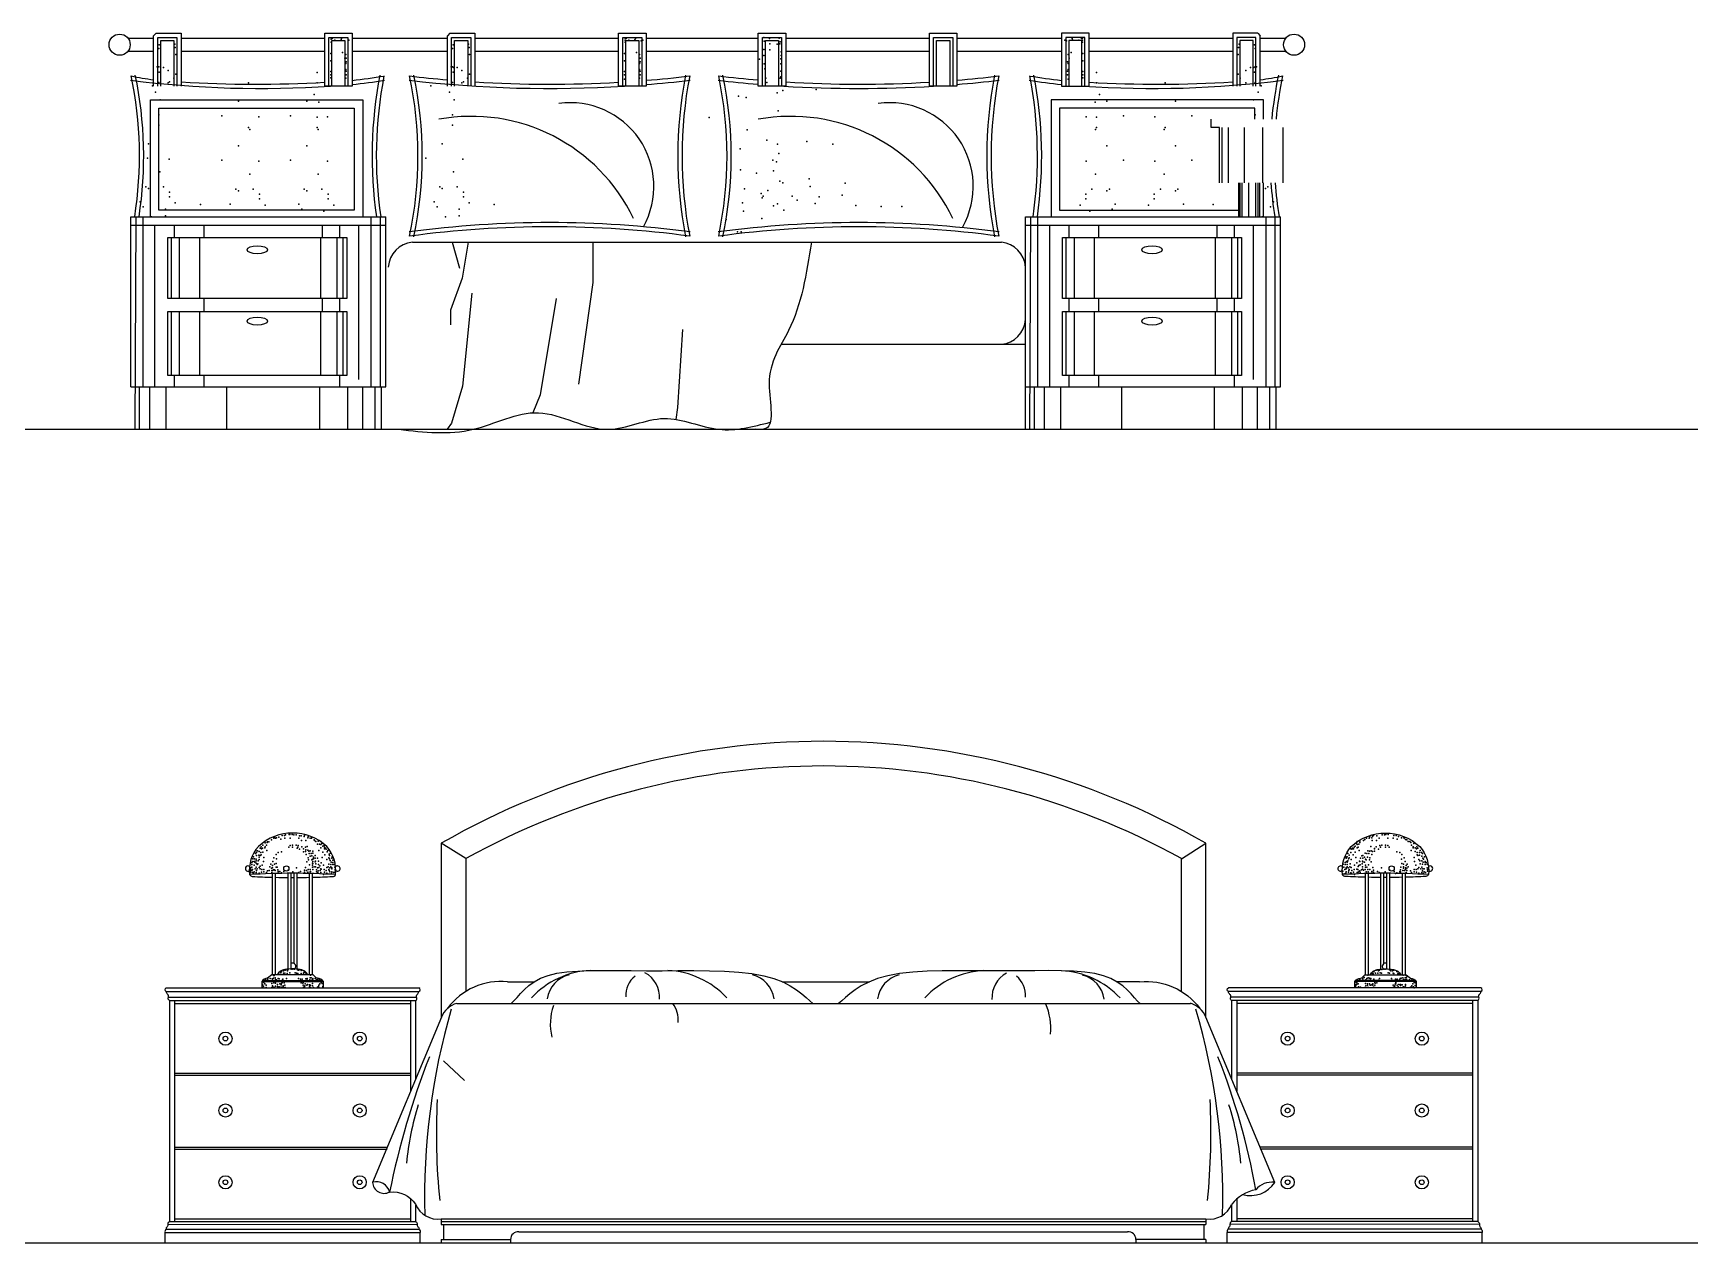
# Model space of a CAD drawing. Header units: inches. Extents: x 15.4 to 57.9, y 9.9 to 34.7.
# Drawn here: x 22.419 to 26.318, y 27.953 to 30.799 of the extents above; entities that cross this region are included whole.
import ezdxf

# ---------------------------------------------------------------- set-up
doc = ezdxf.new("R2010")
doc.units = ezdxf.units.IN
doc.header["$MEASUREMENT"] = 0
doc.layers.add('02', color=2, linetype='Continuous')
doc.layers.add('1', color=1, linetype='Continuous')

msp = doc.modelspace()

# ---------------------------------------------------------------- linework, layer by layer
at = {"layer": '02'}
for p, q in [((22.6421, 30.7871), (22.702, 30.7871)), ((22.708, 30.7992), (22.702, 30.7932)), ((22.7669, 30.7871), (23.1049, 30.7871)), ((23.1697, 30.7871), (23.3937, 30.7871)), ((23.3997, 30.7992), (23.3937, 30.7932)), ((23.4586, 30.7871), (23.7966, 30.7871)), ((23.8614, 30.7871), (24.1255, 30.7871)), ((24.1903, 30.7871), (24.5283, 30.7871)), ((24.5931, 30.7871), (24.8393, 30.7871)), ((24.9042, 30.7871), (25.2422, 30.7871)), ((25.301, 30.7992), (25.307, 30.7932)), ((25.307, 30.7871), (25.3669, 30.7871)), ((22.6421, 30.7571), (22.702, 30.7571)), ((22.7669, 30.7571), (23.1049, 30.7571)), ((23.1697, 30.7571), (23.3937, 30.7571)), ((23.4586, 30.7571), (23.7966, 30.7571)), ((23.8614, 30.7571), (24.1255, 30.7571)), ((24.1903, 30.7571), (24.5283, 30.7571)), ((24.5931, 30.7571), (24.8393, 30.7571)), ((24.9042, 30.7571), (25.2422, 30.7571)), ((25.307, 30.7571), (25.3669, 30.7571)), ((25.1914, 30.5771), (25.1914, 30.5971)), ((25.2114, 30.5771), (25.1914, 30.5771)), ((25.2114, 30.4471), (25.2114, 30.5771)), ((25.2174, 30.4471), (25.2174, 30.5771)), ((25.2321, 30.4471), (25.2321, 30.5771)), ((25.27, 30.4471), (25.27, 30.5771)), ((25.3131, 30.4471), (25.3131, 30.5771)), ((25.3606, 30.4471), (25.3606, 30.5771)), ((25.2555, 30.4471), (25.2555, 30.3671)), ((25.2587, 30.4471), (25.2587, 30.3671)), ((25.2639, 30.4471), (25.2639, 30.3671)), ((25.2795, 30.4471), (25.2795, 30.3671)), ((25.2956, 30.4471), (25.2956, 30.3671)), ((25.3017, 30.4471), (25.3017, 30.3671)), ((25.3055, 30.4471), (25.3055, 30.3671)), ((22.6486, 30.3671), (23.2486, 30.3671)), ((22.6486, 29.9671), (22.6486, 30.3671)), ((22.6486, 30.3471), (23.2486, 30.3471)), ((22.6591, 29.8671), (22.6609, 30.3671)), ((22.6778, 29.9671), (22.6778, 30.3671)), ((22.7055, 29.9671), (22.7055, 30.3471)), ((22.7517, 30.3181), (22.7517, 30.3471)), ((22.8209, 30.3181), (22.8209, 30.3471)), ((23.0999, 30.3181), (23.0999, 30.3471)), ((23.1409, 30.3181), (23.1409, 30.3471)), ((23.1852, 29.984), (23.1852, 30.3471)), ((23.2147, 29.9671), (23.2147, 30.3671)), ((23.2363, 29.9671), (23.2363, 30.3671)), ((23.2486, 29.9671), (23.2486, 30.3671)), ((24.7545, 30.3671), (25.3545, 30.3671)), ((24.7545, 29.8671), (24.7545, 30.3671)), ((24.7545, 30.3471), (25.3545, 30.3471)), ((24.765, 29.8671), (24.7668, 30.3671)), ((24.7838, 29.9671), (24.7838, 30.3671)), ((24.8114, 29.9671), (24.8114, 30.3471)), ((24.8576, 30.3181), (24.8576, 30.3471)), ((24.9268, 30.3181), (24.9268, 30.3471)), ((25.2059, 30.3181), (25.2059, 30.3471)), ((25.2468, 30.3181), (25.2468, 30.3471)), ((25.2911, 29.984), (25.2911, 30.3471)), ((25.3206, 29.9671), (25.3206, 30.3671)), ((25.3422, 29.9671), (25.3422, 30.3671)), ((25.3545, 29.9671), (25.3545, 30.3671)), ((22.7442, 30.1752), (22.7442, 30.3181)), ((22.7635, 30.1752), (22.7635, 30.3181)), ((22.811, 30.1752), (22.811, 30.3181)), ((23.0958, 30.1752), (23.0958, 30.3181)), ((23.1344, 30.1752), (23.1344, 30.3181)), ((23.1485, 30.1752), (23.1485, 30.3181)), ((23.3114, 30.3071), (24.6977, 30.3071)), ((24.8501, 30.1752), (24.8501, 30.3181)), ((24.8695, 30.1752), (24.8695, 30.3181)), ((24.9169, 30.1752), (24.9169, 30.3181)), ((25.2017, 30.1752), (25.2017, 30.3181)), ((25.2404, 30.1752), (25.2404, 30.3181)), ((25.2544, 30.1752), (25.2544, 30.3181)), ((23.451, 30.1878), (23.4293, 29.9689)), ((22.7442, 29.9934), (22.7442, 30.144)), ((22.7635, 29.9934), (22.7635, 30.144)), ((22.811, 29.9934), (22.811, 30.144)), ((22.8209, 30.144), (22.8209, 30.1752)), ((23.0958, 29.9934), (23.0958, 30.144)), ((23.0999, 30.144), (23.0999, 30.1752)), ((23.1344, 29.9934), (23.1344, 30.144)), ((23.1409, 30.144), (23.1409, 30.1752)), ((23.1485, 29.9934), (23.1485, 30.144)), ((23.6498, 30.1748), (23.6121, 29.9486)), ((24.8501, 29.9934), (24.8501, 30.144)), ((24.8576, 30.144), (24.8576, 30.1752)), ((24.8695, 29.9934), (24.8695, 30.144)), ((24.9169, 29.9934), (24.9169, 30.144)), ((24.9268, 30.144), (24.9268, 30.1752)), ((25.2017, 29.9934), (25.2017, 30.144)), ((25.2059, 30.144), (25.2059, 30.1752)), ((25.2404, 29.9934), (25.2404, 30.144)), ((25.2468, 30.144), (25.2468, 30.1752)), ((25.2544, 29.9934), (25.2544, 30.144)), ((23.9472, 30.1023), (23.9356, 29.9181)), ((24.1793, 30.0671), (24.7545, 30.0671)), ((22.7517, 29.9671), (22.7517, 29.9934)), ((22.8209, 29.9671), (22.8209, 29.9934)), ((23.0999, 29.9932), (23.0999, 29.9934)), ((23.1409, 29.9671), (23.1409, 29.9934)), ((24.8576, 29.9671), (24.8576, 29.9934)), ((24.9268, 29.9671), (24.9268, 29.9934)), ((25.2468, 29.9671), (25.2468, 29.9934)), ((22.6486, 29.9671), (23.2486, 29.9671)), ((22.6694, 29.8671), (22.6694, 29.9671)), ((22.6935, 29.8671), (22.6935, 29.9671)), ((22.7321, 29.8671), (22.7321, 29.9671)), ((22.875, 29.8671), (22.875, 29.9671)), ((23.0934, 29.8671), (23.0934, 29.9671)), ((23.1593, 29.8671), (23.1593, 29.9671)), ((23.1946, 29.8671), (23.1946, 29.9671)), ((23.2235, 29.8671), (23.2235, 29.9671)), ((23.2383, 29.8671), (23.2383, 29.9671)), ((23.4293, 29.9689), (23.4032, 29.8819)), ((23.6121, 29.9486), (23.5948, 29.906)), ((24.7545, 29.9671), (25.3545, 29.9671)), ((24.7754, 29.8671), (24.7754, 29.9671)), ((24.7995, 29.8671), (24.7995, 29.9671)), ((24.838, 29.8671), (24.838, 29.9671)), ((24.9809, 29.8671), (24.9809, 29.9671)), ((25.1993, 29.8671), (25.1993, 29.9671)), ((25.2652, 29.8671), (25.2652, 29.9671)), ((25.3005, 29.8671), (25.3005, 29.9671)), ((25.3294, 29.8671), (25.3294, 29.9671)), ((25.3442, 29.8671), (25.3442, 29.9671)), ((23.9356, 29.9181), (23.9311, 29.8905)), ((23.4032, 29.8819), (23.393, 29.8671)), ((23.4373, 28.8571), (23.3793, 28.893)), ((25.1213, 28.8569), (25.1793, 28.893)), ((22.9822, 28.5837), (22.9822, 28.8219)), ((22.9894, 28.5837), (22.9894, 28.8221)), ((23.0191, 28.5964), (23.0191, 28.8226)), ((23.0263, 28.5973), (23.0263, 28.8226)), ((23.0333, 28.6103), (23.0333, 28.8226)), ((23.0405, 28.5973), (23.0405, 28.8226)), ((23.0693, 28.5837), (23.0693, 28.8221)), ((23.0765, 28.5837), (23.0765, 28.8219)), ((25.5546, 28.5837), (25.5546, 28.8219)), ((25.5618, 28.5837), (25.5618, 28.8221)), ((25.5906, 28.5973), (25.5906, 28.8226)), ((25.5978, 28.6103), (25.5978, 28.8226)), ((25.6048, 28.5973), (25.6048, 28.8226)), ((25.612, 28.5964), (25.612, 28.8226)), ((25.6417, 28.5837), (25.6417, 28.8221)), ((25.6489, 28.5837), (25.6489, 28.8219)), ((22.7322, 28.553), (23.3265, 28.553)), ((22.9569, 28.5676), (23.1018, 28.5676)), ((22.9587, 28.5701), (23.0999, 28.5701)), ((23.5355, 28.5674), (23.5985, 28.5674)), ((24.1817, 28.5674), (24.3871, 28.5674)), ((25.0232, 28.5674), (24.9689, 28.5674)), ((25.8265, 28.553), (25.2322, 28.553)), ((25.6742, 28.5676), (25.5293, 28.5676)), ((25.6724, 28.5701), (25.5312, 28.5701)), ((22.7322, 28.544), (23.3265, 28.544)), ((22.7374, 28.531), (23.3213, 28.531)), ((22.7397, 28.523), (22.7397, 28.003)), ((22.7397, 28.523), (23.319, 28.523)), ((22.7517, 28.523), (22.7517, 28.003)), ((22.7517, 28.5165), (23.307, 28.5165)), ((23.307, 28.523), (23.307, 28.31)), ((23.319, 28.523), (23.319, 28.3388)), ((23.4158, 28.5165), (25.1429, 28.5165)), ((25.8265, 28.544), (25.2322, 28.544)), ((25.8213, 28.531), (25.2374, 28.531)), ((25.2397, 28.523), (25.2397, 28.3388)), ((25.819, 28.523), (25.2397, 28.523)), ((25.2517, 28.523), (25.2517, 28.31)), ((25.807, 28.5165), (25.2517, 28.5165)), ((25.807, 28.523), (25.807, 28.003)), ((25.819, 28.523), (25.819, 28.003)), ((22.7517, 28.3525), (23.307, 28.3525)), ((23.4344, 28.3348), (23.3843, 28.381)), ((25.807, 28.3525), (25.2517, 28.3525)), ((22.7517, 28.3475), (23.307, 28.3475)), ((25.807, 28.3475), (25.2517, 28.3475)), ((22.7517, 28.1785), (23.2522, 28.1785)), ((22.7517, 28.1735), (23.2522, 28.1735)), ((25.807, 28.1785), (25.3065, 28.1785)), ((25.807, 28.1735), (25.3065, 28.1735)), ((23.307, 28.0574), (23.307, 28.003)), ((23.319, 28.0435), (23.319, 28.003)), ((25.2397, 28.0435), (25.2397, 28.003)), ((25.2517, 28.0574), (25.2517, 28.003)), ((22.7397, 28.003), (23.319, 28.003)), ((22.7517, 28.0095), (23.307, 28.0095)), ((23.3793, 28.0095), (25.1793, 28.0095)), ((23.3793, 28.0095), (23.3793, 27.9964)), ((23.3793, 28.0035), (25.1793, 28.0035)), ((25.1793, 28.0095), (25.1793, 27.9964)), ((25.819, 28.003), (25.2397, 28.003)), ((25.807, 28.0095), (25.2517, 28.0095)), ((22.7293, 27.9775), (23.3293, 27.9775)), ((22.7293, 27.953), (22.7293, 27.9775)), ((22.7318, 27.9848), (23.3269, 27.9848)), ((22.7357, 27.9966), (23.3229, 27.9964)), ((23.3293, 27.953), (23.3293, 27.9775)), ((23.3793, 27.9964), (25.1793, 27.9964)), ((23.3793, 27.961), (23.5424, 27.961)), ((23.3793, 27.961), (23.3793, 27.953)), ((23.3846, 27.9964), (23.3846, 27.961)), ((23.5424, 27.961), (23.5424, 27.953)), ((23.5621, 27.9792), (24.9946, 27.9792)), ((25.1793, 27.961), (25.0142, 27.961)), ((25.0142, 27.961), (25.0142, 27.953)), ((25.1741, 27.9964), (25.1741, 27.961)), ((25.1793, 27.961), (25.1793, 27.953)), ((25.8293, 27.9775), (25.2293, 27.9775)), ((25.2293, 27.953), (25.2293, 27.9775)), ((25.8269, 27.9848), (25.2318, 27.9848)), ((25.8229, 27.9966), (25.2358, 27.9964)), ((25.8293, 27.953), (25.8293, 27.9775)), ((22.7293, 27.953), (25.8293, 27.953))]:
    msp.add_line(p, q, dxfattribs=at)
for points in [[(22.702, 30.6746), (22.702, 30.7932)], [(22.708, 30.7992), (22.7669, 30.7992), (22.7669, 30.6746)], [(22.712, 30.6746), (22.712, 30.7892), (22.7569, 30.7892), (22.7569, 30.6746)], [(22.719, 30.6746), (22.719, 30.7822), (22.7499, 30.7822), (22.7499, 30.6746)], [(23.1149, 30.6746), (23.1149, 30.7892), (23.1597, 30.7892), (23.1597, 30.6746)], [(23.1219, 30.6746), (23.1219, 30.7822), (23.1527, 30.7822), (23.1527, 30.6746)], [(23.3937, 30.6746), (23.3937, 30.7932)], [(23.3997, 30.7992), (23.4586, 30.7992), (23.4586, 30.6746)], [(23.4037, 30.6746), (23.4037, 30.7892), (23.4486, 30.7892), (23.4486, 30.6746)], [(23.4107, 30.6746), (23.4107, 30.7822), (23.4416, 30.7822), (23.4416, 30.6746)], [(23.8066, 30.6746), (23.8066, 30.7892), (23.8514, 30.7892), (23.8514, 30.6746)], [(23.8136, 30.6746), (23.8136, 30.7822), (23.8444, 30.7822), (23.8444, 30.6746)], [(24.1355, 30.6746), (24.1355, 30.7892), (24.1803, 30.7892), (24.1803, 30.6746)], [(24.1425, 30.6746), (24.1425, 30.7822), (24.1733, 30.7822), (24.1733, 30.6746)], [(24.5383, 30.6746), (24.5383, 30.7892), (24.5831, 30.7892), (24.5831, 30.6746)], [(24.5453, 30.6746), (24.5453, 30.7822), (24.5761, 30.7822), (24.5761, 30.6746)], [(24.8942, 30.6746), (24.8942, 30.7892), (24.8493, 30.7892), (24.8493, 30.6746)], [(24.8872, 30.6746), (24.8872, 30.7822), (24.8563, 30.7822), (24.8563, 30.6746)], [(25.301, 30.7992), (25.2422, 30.7992), (25.2422, 30.6746)], [(25.297, 30.6746), (25.297, 30.7892), (25.2522, 30.7892), (25.2522, 30.6746)], [(25.29, 30.6746), (25.29, 30.7822), (25.2592, 30.7822), (25.2592, 30.6746)], [(25.307, 30.6746), (25.307, 30.7932)], [(22.6946, 30.3671), (22.6946, 30.6427), (23.1944, 30.6427), (23.1944, 30.3671)], [(25.3144, 30.5971), (25.3144, 30.6427), (24.8146, 30.6427), (24.8146, 30.3671)], [(25.2944, 30.5971), (25.2944, 30.6227), (24.8346, 30.6227), (24.8346, 30.3826), (25.2555, 30.3826)], [(25.3144, 30.3671), (25.3144, 30.4471)], [(23.4424, 30.3071), (23.4287, 30.2226), (23.4014, 30.1475), (23.4014, 30.1133)], [(23.4048, 30.3071), (23.4219, 30.2465)], [(23.7362, 30.3071), (23.7362, 30.2123), (23.702, 29.9734)], [(23.5437, 28.5165), (23.5505, 28.5227), (23.5577, 28.5304), (23.5657, 28.5393), (23.5749, 28.5487), (23.5857, 28.5582), (23.5983, 28.5672), (23.6133, 28.5754), (23.631, 28.5822), (23.6516, 28.5872), (23.675, 28.5905), (23.701, 28.5926), (23.7294, 28.5937), (23.76, 28.594), (23.7924, 28.5938), (23.8266, 28.5935), (23.8622, 28.5932), (23.899, 28.5933), (23.9364, 28.5936), (23.9738, 28.5936), (24.0106, 28.5933), (24.046, 28.5921), (24.0796, 28.59), (24.1106, 28.5866), (24.1384, 28.5816), (24.1625, 28.5749), (24.1832, 28.5668), (24.2008, 28.5578), (24.2156, 28.5484), (24.228, 28.5391), (24.2383, 28.5304), (24.2469, 28.5227), (24.2542, 28.5165)], [(25.0251, 28.5157), (25.0183, 28.5219), (25.0111, 28.5297), (25.0031, 28.5385), (24.9939, 28.548), (24.9832, 28.5575), (24.9705, 28.5665), (24.9555, 28.5747), (24.9379, 28.5815), (24.9173, 28.5865), (24.8938, 28.5899), (24.8678, 28.592), (24.8394, 28.5931), (24.8089, 28.5934), (24.7764, 28.5933), (24.7423, 28.593), (24.7066, 28.5928), (24.6698, 28.593), (24.6324, 28.5932), (24.595, 28.5933), (24.5583, 28.593), (24.5228, 28.5919), (24.4893, 28.5898), (24.4583, 28.5864), (24.4305, 28.5815), (24.4063, 28.5748), (24.3856, 28.5667), (24.368, 28.5577), (24.3532, 28.5484), (24.3408, 28.5391), (24.3305, 28.5303), (24.3219, 28.5226), (24.3146, 28.5164)]]:
    msp.add_lwpolyline(points, dxfattribs=at)
for points in [[(23.1049, 30.7992), (23.1697, 30.7992), (23.1697, 30.6746), (23.1049, 30.6746)], [(23.7966, 30.7992), (23.8614, 30.7992), (23.8614, 30.6746), (23.7966, 30.6746)], [(24.1255, 30.7992), (24.1903, 30.7992), (24.1903, 30.6746), (24.1255, 30.6746)], [(24.5283, 30.7992), (24.5931, 30.7992), (24.5931, 30.6746), (24.5283, 30.6746)], [(24.9042, 30.7992), (24.8393, 30.7992), (24.8393, 30.6746), (24.9042, 30.6746)], [(22.7146, 30.6227), (23.1744, 30.6227), (23.1744, 30.3826), (22.7146, 30.3826)], [(22.7357, 30.3181), (23.157, 30.3181), (23.157, 30.1752), (22.7357, 30.1752)], [(24.8416, 30.3181), (25.2629, 30.3181), (25.2629, 30.1752), (24.8416, 30.1752)], [(22.7357, 30.144), (23.157, 30.144), (23.157, 29.9934), (22.7357, 29.9934)], [(24.8416, 30.144), (25.2629, 30.144), (25.2629, 29.9934), (24.8416, 29.9934)]]:
    msp.add_lwpolyline(points, close=True, dxfattribs=at)
for points in [[(25.1793, 28.4836), (25.1793, 28.893, 0.266667), (23.3793, 28.893), (23.3793, 28.4836)], [(25.1213, 28.5446), (25.1213, 28.8571, 0.25876), (23.4373, 28.8571), (23.4373, 28.5446)], [(23.1306, 28.8194, 0.211623), (23.1099, 28.8855, 0.394402), (22.9488, 28.8855, 0.211623), (22.9281, 28.8194)], [(25.5005, 28.8194, -0.211623), (25.5212, 28.8855, -0.394402), (25.6823, 28.8855, -0.211623), (25.703, 28.8194)], [(22.9281, 28.8194, 0.261126), (22.9345, 28.815, 0.006576), (22.9822, 28.8132, 0.006576)], [(23.0765, 28.8132, 0.006413), (23.123, 28.815, 0.32566), (23.1306, 28.8194)], [(25.5546, 28.8132, -0.006413), (25.5081, 28.815, -0.32566), (25.5005, 28.8194)], [(25.703, 28.8194, -0.261126), (25.6966, 28.815, -0.006576), (25.6489, 28.8132, -0.006576)], [(22.9894, 28.813, 0.004096), (23.0191, 28.8126, 0.004096)], [(23.0263, 28.8126, 0.000961), (23.0333, 28.8126, 0.000961)], [(23.0405, 28.8126, 0.003969), (23.0693, 28.813, 0.003969)], [(25.5906, 28.8126, -0.003969), (25.5618, 28.813, -0.003969)], [(25.6048, 28.8126, -0.000961), (25.5978, 28.8126, -0.000961)], [(25.6417, 28.813, -0.004096), (25.612, 28.8126, -0.004096)], [(23.1018, 28.553), (23.1018, 28.5676, 0.257824), (23.0882, 28.5755, -0.183308), (23.0779, 28.5837), (22.9808, 28.5837), (22.9705, 28.5755, 0.257824), (22.9569, 28.5676), (22.9569, 28.553)], [(23.0655, 28.5837, 0.279541), (23.0473, 28.5958, 0.105641), (23.0114, 28.5958, 0.279541), (22.9932, 28.5837)], [(25.5293, 28.553), (25.5293, 28.5676, -0.257824), (25.5429, 28.5755, 0.183308), (25.5532, 28.5837), (25.6503, 28.5837), (25.6606, 28.5755, -0.257824), (25.6742, 28.5676), (25.6742, 28.553)], [(25.5656, 28.5837, -0.279541), (25.5838, 28.5958, -0.105641), (25.6198, 28.5958, -0.279541), (25.6379, 28.5837)], [(22.7397, 28.523, -0.432361), (22.7374, 28.531, 0.263016), (22.7358, 28.5377, -0.201838), (22.7322, 28.544, -0.639001), (22.7322, 28.553)], [(23.319, 28.523, 0.432361), (23.3213, 28.531, -0.263016), (23.3229, 28.5377, 0.201838), (23.3265, 28.544, 0.639001), (23.3265, 28.553)], [(23.5355, 28.5674, 0.265136), (23.3941, 28.5046)], [(25.0232, 28.5674, -0.265136), (25.1646, 28.5046)], [(25.2397, 28.523, -0.432361), (25.2374, 28.531, 0.263016), (25.2358, 28.5377, -0.201838), (25.2322, 28.544, -0.639001), (25.2322, 28.553)], [(25.819, 28.523, 0.432361), (25.8213, 28.531, -0.263016), (25.8229, 28.5377, 0.201838), (25.8265, 28.544, 0.639001), (25.8265, 28.553)], [(23.3795, 28.484), (23.2175, 28.0953, 0.54572), (23.2577, 28.0725, -0.285725), (23.3189, 28.0437, 0.345398), (23.3793, 28.0095)], [(25.2657, 28.0665, 0.321924), (25.3412, 28.0952, 0.001085), (25.3412, 28.0953), (25.1793, 28.4836)], [(25.2965, 28.0777, 0.188969), (25.2398, 28.0437)], [(25.1793, 28.0095, 0.345398), (25.2398, 28.0437, -0.096011)], [(22.7397, 28.003, 0.341849), (22.7357, 27.9966, -0.238802), (22.7345, 27.991, 0.305477), (22.7318, 27.9848, 0.343447), (22.7293, 27.9775)], [(23.319, 28.003, -0.341849), (23.3229, 27.9966, 0.238802), (23.3242, 27.991, -0.305477), (23.3269, 27.9848, -0.343447), (23.3293, 27.9775)], [(25.2397, 28.003, 0.341849), (25.2357, 27.9966, -0.238802), (25.2345, 27.991, 0.305477), (25.2318, 27.9848, 0.343447), (25.2293, 27.9775)], [(25.819, 28.003, -0.341849), (25.8229, 27.9966, 0.238802), (25.8242, 27.991, -0.305477), (25.8269, 27.9848, -0.343447), (25.8293, 27.9775)]]:
    msp.add_lwpolyline(points, format="xyb", dxfattribs=at)
for centre, radius in [((22.6223, 30.7721), 0.0248), ((25.3867, 30.7721), 0.0248), ((23.0148, 28.8338), 0.00614), ((25.6163, 28.8338), 0.00614), ((22.8714, 28.4335), 0.0155), ((22.8714, 28.4335), 0.00548), ((23.1873, 28.4335), 0.0155), ((23.1873, 28.4335), 0.00548), ((25.3714, 28.4335), 0.0155), ((25.3714, 28.4335), 0.00548), ((25.6873, 28.4335), 0.0155), ((25.6873, 28.4335), 0.00548), ((22.8714, 28.2645), 0.0155), ((23.1873, 28.2645), 0.0155), ((25.3714, 28.2645), 0.0155), ((25.6873, 28.2645), 0.0155), ((22.8714, 28.2645), 0.00548), ((23.1873, 28.2645), 0.00548), ((25.3714, 28.2645), 0.00548), ((25.6873, 28.2645), 0.00548), ((22.8714, 28.0955), 0.0155), ((22.8714, 28.0955), 0.00548), ((23.1873, 28.0955), 0.0155), ((23.1873, 28.0955), 0.00548), ((25.3714, 28.0955), 0.0155), ((25.3714, 28.0955), 0.00548), ((25.6873, 28.0955), 0.0155), ((25.6873, 28.0955), 0.00548)]:
    msp.add_circle(centre, radius, dxfattribs=at)
for centre, radius, start, end in [((21.7522, 30.5101), 0.9168, 351.0282, 11.8594), ((22.8461, 31.6844), 1.0053, 258.7187, 261.7608), ((21.7522, 30.5101), 0.9268, 351.1258, 11.8594), ((23.0036, 32.185), 1.506, 276.3335, 279.2035), ((24.2208, 30.5101), 1.0043, 169.0773, 188.1841), ((24.2208, 30.5101), 0.9943, 169.0773, 188.267), ((22.4077, 30.5101), 0.9168, 348.1406, 11.8594), ((23.6345, 33.4943), 2.8152, 263.277, 265.0949), ((22.4077, 30.5101), 0.9268, 348.1406, 11.8594), ((23.6345, 33.4943), 2.8152, 274.624, 276.723), ((24.9403, 30.5101), 1.0043, 169.0773, 190.9227), ((24.9403, 30.5101), 0.9943, 169.0773, 190.9227), ((23.1351, 30.5101), 0.9168, 348.1406, 11.8594), ((24.3619, 33.4943), 2.8152, 263.277, 265.1828), ((23.1351, 30.5101), 0.9268, 348.1406, 11.8594), ((24.3619, 33.4943), 2.8152, 274.7119, 276.723), ((25.6678, 30.5101), 1.0043, 169.0773, 190.9227), ((25.6678, 30.5101), 0.9943, 169.0773, 190.9227), ((23.7883, 30.5101), 0.9943, 351.733, 10.9227), ((25.0055, 32.185), 1.506, 260.7965, 263.6665), ((23.7883, 30.5101), 1.0043, 351.8159, 10.9227), ((25.1629, 31.6844), 1.0053, 278.2392, 281.2813), ((26.2568, 30.5101), 0.9268, 168.1406, 174.6118), ((26.2568, 30.5101), 0.9168, 168.1406, 174.5529), ((22.9553, 33.1055), 2.4364, 262.7597, 273.8439), ((22.9428, 33.4943), 2.8152, 266.4177, 273.3016), ((23.0029, 32.1929), 1.5238, 276.2849, 279.1655), ((23.6345, 33.4943), 2.8252, 263.277, 273.5696), ((23.6345, 33.4943), 2.8152, 266.4177, 273.3016), ((23.6345, 33.4943), 2.8252, 274.6076, 276.723), ((24.3619, 33.4943), 2.8252, 263.277, 265.1999), ((24.3619, 33.4943), 2.8252, 266.4304, 273.5696), ((24.3619, 33.4943), 2.8152, 266.5055, 273.3894), ((24.3619, 33.4943), 2.8252, 274.6952, 276.723), ((25.0062, 32.1929), 1.5238, 260.8345, 263.7151), ((25.0537, 33.1055), 2.4364, 266.1561, 277.2403), ((25.0663, 33.4943), 2.8152, 266.6984, 273.5823), ((23.6833, 30.439), 0.1964, 331.0094, 97.9591), ((24.4351, 30.439), 0.1964, 331.0094, 97.9591), ((23.4503, 30.1804), 0.4231, 25.5559, 100.4236), ((24.2021, 30.1804), 0.4231, 25.5559, 100.4236), ((26.2568, 30.5101), 0.9268, 183.896, 188.8742), ((26.2568, 30.5101), 0.9168, 183.9386, 188.9718), ((23.6345, 27.8497), 2.5038, 82.4058, 97.5942), ((23.6345, 27.8497), 2.4938, 82.4058, 97.5942), ((24.3619, 27.8497), 2.5038, 82.4058, 97.5942), ((24.3619, 27.8497), 2.4938, 82.4058, 97.5942), ((23.3176, 30.2441), 0.0633, 95.6448, 175.6661), ((24.6914, 30.2441), 0.0633, 4.3339, 84.3552), ((24.6914, 30.1301), 0.0633, 275.6448, 355.6661), ((22.9243, 28.8338), 0.00614, 48.4769, 302.4515), ((23.0293, 27.2626), 1.56, 86.2788, 93.7212), ((23.1352, 28.8338), 0.00614, 228.3431, 140.6334), ((25.4959, 28.8338), 0.00614, 39.3666, 311.6569), ((25.6018, 27.2626), 1.56, 86.2788, 93.7212), ((25.7068, 28.8338), 0.00614, 237.5485, 131.5231), ((23.0293, 28.6037), 0.00771, 306.7619, 112.3349), ((23.7405, 28.3901), 0.2041, 92.8486, 136.7901), ((23.6973, 28.5167), 0.0691, 104.4036, 171.4428), ((23.8269, 28.5301), 0.0664, 356.5468, 61.3357), ((23.9025, 28.3901), 0.2041, 43.2099, 87.1514), ((24.0946, 28.5167), 0.0691, 8.5572, 75.5964), ((24.6661, 28.3897), 0.2041, 92.7915, 136.733), ((24.7419, 28.5296), 0.0664, 118.6072, 183.396), ((24.8282, 28.3895), 0.2041, 43.1528, 87.0943), ((25.6019, 28.6037), 0.00771, 67.6651, 233.2381), ((23.8725, 28.5355), 0.0585, 129.2159, 183.8106), ((24.4742, 28.5165), 0.0691, 104.3465, 171.3857), ((24.6963, 28.5351), 0.0585, 356.1323, 50.727), ((24.8715, 28.5161), 0.0691, 8.5, 75.5393), ((23.4307, 28.4633), 0.0552, 105.6717, 157.9994), ((23.7625, 28.468), 0.1266, 160.089, 194.178), ((23.8692, 28.4768), 0.0679, 355.5645, 35.3219), ((24.6786, 28.4592), 0.1353, 353.7093, 24.2614), ((25.128, 28.4633), 0.0552, 22.0006, 74.7899), ((24.9224, 28.0607), 1.5825, 163.7715, 181.5613), ((23.6363, 28.0607), 1.5825, 358.4387, 16.2285), ((25.17, 27.6826), 1.9516, 158.718, 168.4753), ((23.7554, 27.8078), 1.5645, 9.932, 21.8845), ((23.9302, 28.0836), 0.6353, 162.1945, 174.8748), ((24.9674, 28.2109), 1.5996, 177.1464, 185.6749), ((23.5913, 28.2109), 1.5996, 354.3251, 2.8536), ((24.6285, 28.0836), 0.6353, 5.1252, 17.8055), ((23.2268, 28.0646), 0.032, 14.4349, 105.4836), ((25.3346, 28.0467), 0.0491, 83.0916, 140.8307), ((23.5605, 27.9612), 0.018, 84.9407, 180.817), ((24.9962, 27.9612), 0.018, 359.183, 95.0593)]:
    msp.add_arc(centre, radius, start, end, dxfattribs=at)
for centre in [(22.9463, 30.2895), (25.0523, 30.2895), (22.9463, 30.1217), (25.0523, 30.1217)]:
    msp.add_ellipse(centre, major_axis=(-0.0242, 0), ratio=0.391025, dxfattribs=at)
for points in [[(24.2506, 30.3071), (24.1969, 30.0996), (24.1511, 29.9733), (24.1377, 29.8671), (24.1189, 29.8671)], [(23.2798, 29.8671), (23.4546, 29.8671), (23.6079, 29.9061), (23.772, 29.8671), (23.9037, 29.8926), (24.0328, 29.8671), (24.1538, 29.8839)]]:
    msp.add_spline(points, degree=3, dxfattribs=at)
for p in [(22.7155, 30.7718), (22.7519, 30.773), (23.1205, 30.7851), (23.1205, 30.7779), (23.1229, 30.7864), (23.129, 30.7827), (23.1435, 30.7839), (23.1447, 30.7864), (23.1617, 30.7827), (23.4072, 30.7718), (23.4436, 30.773), (23.8122, 30.7876), (23.8122, 30.7827), (23.8122, 30.7779), (23.8146, 30.7864), (23.8207, 30.7827), (23.8352, 30.7839), (23.8364, 30.7864), (23.8498, 30.7815), (23.8534, 30.7827), (24.1383, 30.7888), (24.1395, 30.7803), (24.1516, 30.7864), (24.1529, 30.7742), (24.1698, 30.773), (24.1747, 30.7876), (24.1759, 30.7742), (24.1771, 30.7791), (24.8473, 30.7827), (24.851, 30.7815), (24.8643, 30.7864), (24.8655, 30.7839), (24.8801, 30.7827), (24.8861, 30.7864), (24.8886, 30.7876), (24.8886, 30.7827), (24.8886, 30.7779), (25.2571, 30.773), (25.2935, 30.7718), (22.7143, 30.7633), (22.7531, 30.7658), (22.7543, 30.7488), (23.1193, 30.7512), (23.1193, 30.7343), (23.1472, 30.7536), (23.152, 30.7403), (23.1544, 30.7488), (23.1556, 30.7403), (23.1556, 30.7318), (23.406, 30.7633), (23.4448, 30.7658), (23.446, 30.7488), (23.811, 30.7512), (23.811, 30.7343), (23.8389, 30.7536), (23.8461, 30.7488), (23.8473, 30.7403), (23.8473, 30.7318), (24.1286, 30.7379), (24.1383, 30.7609), (24.1383, 30.7464), (24.1529, 30.7597), (24.1783, 30.7391), (24.1795, 30.7549), (24.1795, 30.7464), (24.8534, 30.7318), (24.8546, 30.7488), (24.857, 30.7403), (24.8619, 30.7536), (24.8898, 30.7512), (24.8898, 30.7343), (25.2547, 30.7488), (25.2559, 30.7658), (25.2947, 30.7633), (22.7107, 30.7197), (22.7143, 30.7197), (22.7155, 30.7076), (22.7252, 30.7185), (22.7362, 30.7112), (22.7495, 30.6931), (22.7543, 30.7028), (23.0873, 30.7068), (23.1193, 30.7088), (23.1193, 30.7015), (23.1193, 30.6943), (23.1544, 30.7282), (23.1544, 30.7137), (23.1544, 30.6931), (23.1556, 30.71), (23.1556, 30.7015), (23.4024, 30.7197), (23.406, 30.7197), (23.4072, 30.7076), (23.4085, 30.7185), (23.4169, 30.7185), (23.4279, 30.7112), (23.4412, 30.6931), (23.446, 30.7028), (23.811, 30.7088), (23.811, 30.7015), (23.811, 30.6906), (23.8461, 30.7282), (23.8461, 30.7137), (23.8461, 30.6931), (23.8473, 30.71), (23.8473, 30.7015), (24.1395, 30.727), (24.1407, 30.7149), (24.1432, 30.6931), (24.1771, 30.6931), (24.1783, 30.727), (24.1783, 30.71), (24.1783, 30.6967), (24.8534, 30.71), (24.8534, 30.7015), (24.8546, 30.7282), (24.8546, 30.7137), (24.8546, 30.6906), (24.8898, 30.7088), (24.8898, 30.7015), (24.8898, 30.6943), (24.9217, 30.7068), (25.2547, 30.7028), (25.2596, 30.6931), (25.2729, 30.7112), (25.2838, 30.7185), (25.2923, 30.7185), (25.2935, 30.7076), (25.2947, 30.7197), (25.2983, 30.7197), (22.6997, 30.6749), (22.7071, 30.6604), (22.7143, 30.6834), (22.7362, 30.6822), (22.7398, 30.6846), (22.926, 30.6825), (23.08, 30.6552), (23.0873, 30.6825), (23.3551, 30.6749), (23.3988, 30.6604), (23.406, 30.6834), (23.4279, 30.6822), (23.4315, 30.6846), (24.0789, 30.6507), (24.1456, 30.6834), (24.1698, 30.6591), (24.1832, 30.664), (24.262, 30.6664), (24.9217, 30.6825), (24.929, 30.6552), (25.083, 30.6825), (25.2729, 30.6822), (25.2947, 30.6834), (25.302, 30.6604), (25.3094, 30.6749), (22.718, 30.6422), (22.9018, 30.6389), (23.0631, 30.6389), (23.091, 30.637), (23.4097, 30.6422), (24.0971, 30.6482), (24.1723, 30.6167), (24.9181, 30.637), (24.946, 30.6389), (25.1073, 30.6389), (25.2911, 30.6422), (22.7143, 30.607), (22.7143, 30.5828), (22.863, 30.605), (22.926, 30.5776), (22.9503, 30.6026), (23.0243, 30.605), (23.0873, 30.6019), (23.0873, 30.5776), (23.1116, 30.6026), (23.406, 30.607), (23.406, 30.5828), (24.0098, 30.601), (24.8975, 30.6026), (24.9217, 30.6019), (24.9217, 30.5776), (24.9848, 30.605), (25.0588, 30.6026), (25.083, 30.5776), (25.1461, 30.605), (25.2947, 30.607), (22.6901, 30.5392), (22.9018, 30.534), (22.9284, 30.5723), (23.0631, 30.534), (23.0897, 30.5723), (23.3818, 30.5392), (24.0995, 30.5719), (24.1456, 30.5477), (24.171, 30.538), (24.2401, 30.544), (24.3008, 30.538), (24.9193, 30.5723), (24.946, 30.534), (25.0806, 30.5723), (25.1073, 30.534), (22.6876, 30.5053), (22.7386, 30.5028), (22.863, 30.5001), (22.9503, 30.4977), (23.0243, 30.5001), (23.1116, 30.4977), (23.343, 30.5053), (23.4303, 30.5028), (24.0825, 30.5271), (24.1601, 30.5004), (24.1686, 30.4968), (24.1735, 30.5162), (24.8975, 30.4977), (24.9848, 30.5001), (25.0588, 30.4977), (25.1461, 30.5001), (22.7168, 30.4726), (22.9284, 30.4674), (23.0897, 30.4674), (23.4085, 30.4726), (24.0838, 30.4774), (24.1213, 30.4701), (24.1613, 30.475), (24.245, 30.4568), (24.9193, 30.4674), (25.0806, 30.4674), (22.684, 30.4374), (22.6901, 30.4338), (22.7252, 30.4374), (22.7398, 30.4253), (22.8957, 30.4323), (22.9018, 30.4286), (22.9369, 30.4323), (22.9515, 30.4201), (23.057, 30.4323), (23.0631, 30.4286), (23.0982, 30.4323), (23.1128, 30.4201), (23.3757, 30.4374), (23.3818, 30.4338), (23.4169, 30.4374), (23.4315, 30.4253), (24.0934, 30.4326), (24.1322, 30.4217), (24.148, 30.4289), (24.1759, 30.4508), (24.1832, 30.4471), (24.2474, 30.4386), (24.3226, 30.418), (24.3299, 30.4459), (24.8963, 30.4201), (24.9108, 30.4323), (24.946, 30.4286), (24.952, 30.4323), (25.0576, 30.4201), (25.0721, 30.4323), (25.1073, 30.4286), (25.1133, 30.4323), (25.319, 30.4338), (25.325, 30.4374), (22.6707, 30.4023), (22.678, 30.3902), (22.7301, 30.3853), (22.7398, 30.4144), (22.7531, 30.3999), (22.8125, 30.3962), (22.8824, 30.3971), (22.9515, 30.4092), (22.9648, 30.3947), (23.0437, 30.3971), (23.0509, 30.385), (23.1031, 30.3802), (23.1128, 30.4092), (23.1261, 30.3947), (23.3624, 30.4023), (23.3697, 30.3902), (23.4218, 30.3853), (23.4315, 30.4144), (23.4448, 30.3999), (23.5042, 30.3962), (24.0886, 30.3999), (24.091, 30.3805), (24.1347, 30.412), (24.1371, 30.4156), (24.1613, 30.3926), (24.171, 30.3974), (24.1856, 30.3829), (24.205, 30.4156), (24.2171, 30.4059), (24.2595, 30.3987), (24.2692, 30.4144), (24.3553, 30.3938), (24.4147, 30.3914), (24.4632, 30.3914), (24.8829, 30.3947), (24.8963, 30.4092), (24.906, 30.3802), (24.9581, 30.385), (24.9654, 30.3971), (25.0442, 30.3947), (25.0576, 30.4092), (25.1267, 30.3971), (25.1965, 30.3962), (25.3311, 30.3902), (25.3384, 30.4023), (22.6974, 30.3672), (22.7301, 30.3696), (23.3891, 30.3672), (23.4218, 30.3696), (24.0498, 30.3611), (24.1335, 30.3635), (25.3117, 30.3672), (24.0765, 30.332), (24.085, 30.332), (24.7545, 29.8671), (22.9642, 28.8971), (22.9707, 28.8962), (22.9732, 28.8962), (22.9794, 28.9012), (22.9856, 28.9049), (22.9868, 28.9086), (22.9893, 28.9049), (22.9918, 28.9061), (22.9967, 28.9074), (23.0017, 28.9026), (23.0045, 28.9118), (23.01, 28.9118), (23.0109, 28.9054), (23.0127, 28.9127), (23.021, 28.9136), (23.0228, 28.9136), (23.0237, 28.9054), (23.0283, 28.9136), (23.032, 28.9127), (23.0375, 28.9127), (23.0439, 28.9054), (23.0457, 28.9109), (23.0494, 28.9109), (23.0503, 28.8999), (23.0567, 28.909), (23.0575, 28.9111), (23.0603, 28.8999), (23.0649, 28.9061), (23.0661, 28.9086), (23.0711, 28.9049), (23.0736, 28.9049), (23.0798, 28.9012), (23.081, 28.8999), (23.0841, 28.8971), (23.0896, 28.8981), (23.096, 28.8971), (25.5351, 28.8971), (25.5415, 28.8981), (25.5501, 28.8999), (25.5534, 28.9017), (25.5575, 28.9049), (25.5637, 28.9049), (25.565, 28.9086), (25.5698, 28.9063), (25.5708, 28.8999), (25.5712, 28.9098), (25.5736, 28.9111), (25.5808, 28.8999), (25.5818, 28.9109), (25.5872, 28.9054), (25.5937, 28.9127), (25.5991, 28.9127), (25.6028, 28.9136), (25.6074, 28.9054), (25.6083, 28.9136), (25.6202, 28.9054), (25.6211, 28.9118), (25.6266, 28.9118), (25.6294, 28.9026), (25.6321, 28.909), (25.6393, 28.9061), (25.6443, 28.9086), (25.6455, 28.9049), (25.6486, 28.9017), (25.6517, 28.9012), (25.655, 28.8971), (25.6592, 28.8975), (25.6669, 28.8971), (22.936, 28.8566), (22.9377, 28.8615), (22.9395, 28.8569), (22.9422, 28.869), (22.9441, 28.8642), (22.9447, 28.8715), (22.9459, 28.8752), (22.9468, 28.8752), (22.9496, 28.8653), (22.9509, 28.8739), (22.9509, 28.8603), (22.9532, 28.8816), (22.9534, 28.864), (22.9546, 28.8715), (22.9551, 28.8661), (22.9558, 28.8851), (22.956, 28.8798), (22.9583, 28.8814), (22.9596, 28.8888), (22.9596, 28.8725), (22.9615, 28.8596), (22.9642, 28.8825), (22.9645, 28.8938), (22.9645, 28.8851), (22.9682, 28.8888), (22.9688, 28.8761), (22.9695, 28.895), (22.9856, 28.8591), (22.9905, 28.8665), (22.9918, 28.8566), (22.9955, 28.8715), (23.0029, 28.8727), (23.0203, 28.8838), (23.024, 28.8876), (23.029, 28.8888), (23.029, 28.8838), (23.0376, 28.8888), (23.0401, 28.8814), (23.0414, 28.8838), (23.0426, 28.8876), (23.0457, 28.8789), (23.0513, 28.8851), (23.055, 28.8801), (23.055, 28.8727), (23.0599, 28.8838), (23.0599, 28.8739), (23.0603, 28.8779), (23.0612, 28.8665), (23.064, 28.8853), (23.0649, 28.877), (23.0661, 28.8591), (23.0677, 28.8743), (23.0686, 28.869), (23.0711, 28.8752), (23.0711, 28.8628), (23.0732, 28.8688), (23.075, 28.8633), (23.0768, 28.8743), (23.0768, 28.8697), (23.0785, 28.8603), (23.0787, 28.8569), (23.0823, 28.8642), (23.0823, 28.8578), (23.0878, 28.8578), (23.0884, 28.8913), (23.0915, 28.8761), (23.0924, 28.8907), (23.0959, 28.89), (23.096, 28.8825), (23.0979, 28.8926), (23.0988, 28.8596), (23.1006, 28.8725), (23.1008, 28.8863), (23.1034, 28.888), (23.1043, 28.8843), (23.1043, 28.8798), (23.1052, 28.8661), (23.107, 28.8816), (23.1083, 28.8789), (23.1108, 28.8727), (23.1125, 28.8761), (23.1145, 28.8591), (23.1157, 28.8678), (23.1162, 28.8642), (23.1162, 28.8569), (23.1189, 28.8697), (23.1219, 28.8578), (23.1226, 28.8615), (25.5085, 28.8615), (25.5092, 28.8578), (25.5117, 28.8616), (25.5129, 28.869), (25.5149, 28.8569), (25.5166, 28.8591), (25.5167, 28.8651), (25.5204, 28.8798), (25.5204, 28.8715), (25.5228, 28.8789), (25.5241, 28.8816), (25.5259, 28.8661), (25.5268, 28.8798), (25.5277, 28.8843), (25.5303, 28.8863), (25.5305, 28.8725), (25.5323, 28.8596), (25.5332, 28.8926), (25.5351, 28.8825), (25.5352, 28.89), (25.5377, 28.8838), (25.5387, 28.8907), (25.5396, 28.8761), (25.5414, 28.895), (25.5433, 28.8578), (25.546, 28.8633), (25.5488, 28.8642), (25.5488, 28.8578), (25.5526, 28.8603), (25.5538, 28.8702), (25.5543, 28.8697), (25.5579, 28.8688), (25.5598, 28.8606), (25.56, 28.8752), (25.5625, 28.869), (25.5644, 28.8743), (25.565, 28.8591), (25.5671, 28.8853), (25.568, 28.8752), (25.5699, 28.8665), (25.5712, 28.8739), (25.5761, 28.8801), (25.5763, 28.8807), (25.5763, 28.8743), (25.5798, 28.8851), (25.5854, 28.8789), (25.5885, 28.8876), (25.5898, 28.8838), (25.5935, 28.8888), (25.6022, 28.8888), (25.6022, 28.8838), (25.6071, 28.8876), (25.6108, 28.8838), (25.6282, 28.8727), (25.6356, 28.8715), (25.6406, 28.8665), (25.6455, 28.8591), (25.6616, 28.895), (25.6623, 28.8761), (25.6629, 28.8888), (25.6666, 28.8851), (25.6669, 28.8825), (25.6687, 28.8926), (25.6696, 28.8596), (25.6716, 28.8826), (25.6716, 28.8739), (25.6751, 28.8798), (25.6753, 28.8851), (25.6761, 28.8661), (25.6765, 28.8715), (25.6777, 28.864), (25.6779, 28.8816), (25.6815, 28.8715), (25.6815, 28.8653), (25.6834, 28.8761), (25.6864, 28.8715), (25.6877, 28.8628), (25.6889, 28.869), (25.6901, 28.8578), (25.6934, 28.8615), (22.9303, 28.8313), (22.9303, 28.8276), (22.9303, 28.824), (22.9311, 28.8356), (22.9331, 28.8432), (22.9331, 28.8368), (22.9335, 28.8479), (22.9335, 28.8294), (22.9349, 28.8313), (22.9349, 28.824), (22.9358, 28.8505), (22.9377, 28.8231), (22.9386, 28.8414), (22.9386, 28.8258), (22.9395, 28.8505), (22.9404, 28.8487), (22.941, 28.8331), (22.9434, 28.8554), (22.9434, 28.8517), (22.9434, 28.8467), (22.9434, 28.8368), (22.9434, 28.8244), (22.9447, 28.8294), (22.9459, 28.843), (22.9459, 28.8331), (22.9477, 28.845), (22.9484, 28.8517), (22.9505, 28.8551), (22.9505, 28.8359), (22.9505, 28.8231), (22.9534, 28.8393), (22.9534, 28.8331), (22.956, 28.8249), (22.9569, 28.8313), (22.9578, 28.8414), (22.9608, 28.8504), (22.962, 28.8318), (22.962, 28.8257), (22.9682, 28.8244), (22.9707, 28.8281), (22.9744, 28.8294), (22.9757, 28.838), (22.9781, 28.8442), (22.9794, 28.8343), (22.9806, 28.8294), (22.9806, 28.8244), (22.9819, 28.8405), (22.9819, 28.8356), (22.9819, 28.8294), (22.9831, 28.8504), (22.9843, 28.8306), (22.9868, 28.8442), (22.9868, 28.8306), (22.9881, 28.8294), (22.9905, 28.8455), (22.9905, 28.8368), (22.993, 28.8368), (22.9943, 28.8306), (22.9955, 28.8269), (22.9955, 28.8232), (22.9992, 28.8269), (23.0029, 28.8232), (23.0091, 28.8269), (23.0191, 28.8295), (23.0301, 28.8258), (23.0384, 28.835), (23.0439, 28.824), (23.0484, 28.8267), (23.0576, 28.8295), (23.0576, 28.8249), (23.0594, 28.8359), (23.0624, 28.8294), (23.0631, 28.8496), (23.0649, 28.8249), (23.0658, 28.8313), (23.0668, 28.8542), (23.0695, 28.8423), (23.0704, 28.8258), (23.0711, 28.8318), (23.0713, 28.8267), (23.075, 28.8542), (23.0761, 28.8554), (23.0761, 28.8467), (23.0761, 28.8418), (23.0761, 28.8368), (23.0768, 28.8459), (23.0768, 28.8313), (23.0773, 28.8504), (23.0798, 28.838), (23.0823, 28.8496), (23.0832, 28.8514), (23.0835, 28.838), (23.0841, 28.845), (23.086, 28.8306), (23.086, 28.8258), (23.0878, 28.835), (23.0887, 28.824), (23.0896, 28.8286), (23.0906, 28.8514), (23.0906, 28.8432), (23.0915, 28.8359), (23.0933, 28.8404), (23.0946, 28.8294), (23.096, 28.8331), (23.096, 28.824), (23.097, 28.8468), (23.097, 28.8322), (23.1021, 28.8195), (23.1025, 28.8414), (23.1034, 28.8313), (23.1043, 28.8249), (23.1083, 28.8294), (23.1098, 28.8551), (23.1098, 28.8359), (23.1098, 28.8231), (23.1132, 28.838), (23.1144, 28.8313), (23.1145, 28.8442), (23.1157, 28.8294), (23.1169, 28.8257), (23.1171, 28.835), (23.1182, 28.8529), (23.1194, 28.843), (23.1194, 28.838), (23.1199, 28.8487), (23.1208, 28.8221), (23.1217, 28.8331), (23.1217, 28.8258), (23.1219, 28.8356), (23.1244, 28.8532), (23.1244, 28.8478), (23.1244, 28.8432), (23.1253, 28.824), (23.1272, 28.8432), (23.129, 28.8368), (23.1299, 28.8313), (23.1299, 28.8276), (23.1299, 28.824), (25.5012, 28.8276), (25.5021, 28.8441), (25.5039, 28.8368), (25.5048, 28.8212), (25.5058, 28.8313), (25.5067, 28.8478), (25.5067, 28.8432), (25.5085, 28.8231), (25.5092, 28.8356), (25.5094, 28.8331), (25.5094, 28.8258), (25.5103, 28.8505), (25.5113, 28.8487), (25.5117, 28.843), (25.5117, 28.838), (25.5129, 28.8517), (25.514, 28.835), (25.5149, 28.8249), (25.5154, 28.8294), (25.5167, 28.8313), (25.5179, 28.838), (25.5186, 28.845), (25.5204, 28.8232), (25.5213, 28.8551), (25.5213, 28.8359), (25.5213, 28.8231), (25.5228, 28.8294), (25.5268, 28.8249), (25.5277, 28.8313), (25.5287, 28.8414), (25.529, 28.8195), (25.5341, 28.8468), (25.5341, 28.8322), (25.5351, 28.824), (25.5365, 28.8318), (25.5378, 28.8386), (25.5378, 28.8249), (25.5389, 28.8405), (25.5396, 28.8276), (25.5406, 28.8514), (25.5414, 28.8504), (25.5415, 28.8286), (25.5424, 28.8423), (25.5424, 28.824), (25.5451, 28.8306), (25.547, 28.845), (25.5476, 28.838), (25.5479, 28.8514), (25.5479, 28.8322), (25.5488, 28.8496), (25.5497, 28.8295), (25.5525, 28.8487), (25.5543, 28.8313), (25.5551, 28.8554), (25.5551, 28.8418), (25.5551, 28.8368), (25.5561, 28.8542), (25.5561, 28.8258), (25.5579, 28.8368), (25.56, 28.8318), (25.5607, 28.8258), (25.5616, 28.8423), (25.5644, 28.8542), (25.5653, 28.8313), (25.568, 28.8496), (25.5698, 28.8231), (25.5699, 28.8269), (25.5717, 28.8359), (25.5735, 28.8295), (25.5735, 28.8249), (25.5827, 28.8267), (25.5872, 28.824), (25.5927, 28.835), (25.601, 28.8258), (25.612, 28.8295), (25.622, 28.8269), (25.6257, 28.8219), (25.6282, 28.8232), (25.6356, 28.8269), (25.6356, 28.8232), (25.6369, 28.8306), (25.6369, 28.8257), (25.6381, 28.8368), (25.6393, 28.8554), (25.6406, 28.8455), (25.643, 28.8294), (25.6443, 28.8442), (25.6443, 28.838), (25.6443, 28.8343), (25.6468, 28.8294), (25.648, 28.8504), (25.6492, 28.8356), (25.6492, 28.8318), (25.6505, 28.8405), (25.6505, 28.8244), (25.6517, 28.8343), (25.6517, 28.8294), (25.653, 28.8442), (25.6554, 28.838), (25.6604, 28.8281), (25.6629, 28.8244), (25.6691, 28.8318), (25.6691, 28.8257), (25.6703, 28.8504), (25.6733, 28.8414), (25.6742, 28.8313), (25.6751, 28.8249), (25.6777, 28.8331), (25.6806, 28.8551), (25.6806, 28.8359), (25.6806, 28.8231), (25.6827, 28.8517), (25.6834, 28.845), (25.6852, 28.8331), (25.6877, 28.8517), (25.6877, 28.8368), (25.6877, 28.8244), (25.6889, 28.8442), (25.6889, 28.8281), (25.6901, 28.8331), (25.6907, 28.8487), (25.6914, 28.8554), (25.6916, 28.8221), (25.6925, 28.8331), (25.6925, 28.8258), (25.6953, 28.8505), (25.6953, 28.8478), (25.6953, 28.8432), (25.6962, 28.824), (25.6976, 28.8479), (25.6999, 28.8441), (25.7001, 28.8356), (25.7008, 28.8313), (25.7008, 28.8276), (22.9959, 28.5852), (22.9959, 28.5849), (22.9965, 28.5858), (22.9974, 28.5849), (23, 28.5905), (23.002, 28.5884), (23.0032, 28.5916), (23.0078, 28.5931), (23.0078, 28.5878), (23.0087, 28.5951), (23.0113, 28.5878), (23.0119, 28.5948), (23.0137, 28.5951), (23.0169, 28.587), (23.0172, 28.5928), (23.018, 28.5954), (23.023, 28.5884), (23.0259, 28.5966), (23.03, 28.5969), (23.034, 28.5969), (23.0357, 28.5884), (23.0389, 28.5878), (23.0407, 28.5954), (23.0418, 28.587), (23.0433, 28.5942), (23.045, 28.5951), (23.0494, 28.5937), (23.0494, 28.5864), (23.05, 28.5951), (23.0511, 28.5942), (23.0552, 28.5876), (23.0567, 28.5905), (23.0587, 28.5893), (23.0616, 28.5864), (23.0628, 28.5849), (25.5674, 28.5841), (25.5709, 28.587), (25.573, 28.5861), (25.5744, 28.5905), (25.5782, 28.5878), (25.58, 28.5942), (25.582, 28.5951), (25.5837, 28.5878), (25.5852, 28.5931), (25.5878, 28.5942), (25.5881, 28.5954), (25.5896, 28.5881), (25.5922, 28.5878), (25.5933, 28.5963), (25.5979, 28.5969), (25.6011, 28.5969), (25.6081, 28.5884), (25.6113, 28.5878), (25.6116, 28.5954), (25.614, 28.5928), (25.6183, 28.5931), (25.6198, 28.5878), (25.6204, 28.5951), (25.6212, 28.5945), (25.6215, 28.5951), (25.6218, 28.5864), (25.6288, 28.5916), (25.6305, 28.5861), (25.6311, 28.5905), (25.634, 28.5864), (25.6361, 28.5841), (25.6364, 28.5852), (22.9581, 28.566), (22.9581, 28.5538), (22.9586, 28.5576), (22.9589, 28.5608), (22.9613, 28.5573), (22.9616, 28.5532), (22.9618, 28.5655), (22.9642, 28.5625), (22.9659, 28.5718), (22.9673, 28.559), (22.9673, 28.5539), (22.9706, 28.5724), (22.9712, 28.5739), (22.9764, 28.5753), (22.9804, 28.5539), (22.9809, 28.5635), (22.9811, 28.5739), (22.9824, 28.558), (22.9828, 28.5713), (22.9834, 28.5544), (22.9846, 28.5759), (22.9848, 28.582), (22.9851, 28.5649), (22.9863, 28.582), (22.9869, 28.5538), (22.9883, 28.5762), (22.9889, 28.5637), (22.9892, 28.573), (22.9892, 28.557), (22.9918, 28.5721), (22.9939, 28.5611), (22.9942, 28.5559), (22.9951, 28.5751), (22.9953, 28.555), (22.9981, 28.5741), (22.9991, 28.5553), (22.9994, 28.5625), (22.9997, 28.5538), (23.0026, 28.5599), (23.0029, 28.5634), (23.0041, 28.5706), (23.0041, 28.5547), (23.0046, 28.5652), (23.0067, 28.5736), (23.0072, 28.5574), (23.0082, 28.5549), (23.0092, 28.5645), (23.0112, 28.5595), (23.0117, 28.5539), (23.0153, 28.5746), (23.0434, 28.5746), (23.048, 28.5736), (23.0495, 28.5645), (23.052, 28.5736), (23.0538, 28.5637), (23.0541, 28.5652), (23.0546, 28.5595), (23.0551, 28.5544), (23.0576, 28.5549), (23.0586, 28.5574), (23.0593, 28.5625), (23.0606, 28.5741), (23.0626, 28.5596), (23.0636, 28.5751), (23.0637, 28.5707), (23.0648, 28.5611), (23.0689, 28.5602), (23.0695, 28.557), (23.0695, 28.5535), (23.0701, 28.5718), (23.0704, 28.5762), (23.0712, 28.5826), (23.0718, 28.5591), (23.0718, 28.5538), (23.073, 28.5768), (23.0756, 28.5718), (23.076, 28.5635), (23.0762, 28.558), (23.077, 28.5718), (23.0773, 28.5753), (23.0783, 28.5539), (23.0823, 28.5753), (23.0858, 28.573), (23.0879, 28.5544), (23.0887, 28.5736), (23.0904, 28.5559), (23.0914, 28.559), (23.0914, 28.5539), (23.0928, 28.5718), (23.0939, 28.5625), (23.0968, 28.5655), (23.0989, 28.5634), (23.1006, 28.5564), (23.1006, 28.555), (25.5305, 28.5538), (25.5308, 28.5666), (25.5308, 28.5611), (25.5311, 28.5553), (25.5314, 28.5541), (25.5322, 28.5582), (25.534, 28.5617), (25.5343, 28.5655), (25.5372, 28.5625), (25.5382, 28.5554), (25.5397, 28.5539), (25.541, 28.5713), (25.5415, 28.5733), (25.5432, 28.5544), (25.5488, 28.5742), (25.5509, 28.578), (25.5514, 28.5774), (25.5528, 28.5539), (25.5551, 28.5635), (25.5555, 28.5718), (25.5559, 28.5574), (25.5578, 28.5748), (25.5593, 28.5628), (25.5593, 28.5591), (25.5593, 28.5538), (25.5599, 28.5826), (25.5608, 28.5762), (25.5616, 28.5535), (25.5637, 28.5713), (25.5644, 28.5761), (25.5645, 28.5623), (25.5657, 28.5591), (25.5666, 28.5707), (25.5671, 28.5591), (25.5675, 28.5751), (25.5701, 28.5608), (25.5718, 28.5625), (25.5718, 28.5591), (25.5735, 28.5549), (25.574, 28.5731), (25.5765, 28.5595), (25.5766, 28.5706), (25.577, 28.5539), (25.5771, 28.5652), (25.5773, 28.5637), (25.5816, 28.5645), (25.5857, 28.5711), (25.5877, 28.5746), (25.6159, 28.5746), (25.6179, 28.5711), (25.6199, 28.5595), (25.6204, 28.5544), (25.6229, 28.5549), (25.6239, 28.5574), (25.6244, 28.562), (25.6254, 28.5731), (25.6262, 28.5637), (25.6265, 28.5652), (25.6294, 28.5591), (25.6294, 28.5541), (25.6295, 28.5731), (25.6314, 28.5538), (25.632, 28.5553), (25.6335, 28.5608), (25.6346, 28.5716), (25.636, 28.5751), (25.637, 28.5582), (25.6372, 28.5611), (25.639, 28.5704), (25.6391, 28.5761), (25.6413, 28.5602), (25.6419, 28.5535), (25.6428, 28.5762), (25.6436, 28.5826), (25.6442, 28.5553), (25.6445, 28.5727), (25.6477, 28.5544), (25.648, 28.5762), (25.648, 28.5718), (25.6487, 28.561), (25.6487, 28.558), (25.6495, 28.5826), (25.6512, 28.578), (25.6515, 28.5733), (25.6585, 28.5718), (25.6603, 28.5544), (25.6637, 28.5721), (25.6638, 28.5574), (25.6638, 28.5539), (25.6663, 28.5625), (25.6681, 28.5556), (25.6693, 28.5655), (25.6696, 28.5532), (25.6713, 28.5582), (25.6725, 28.5646), (25.6728, 28.5666), (25.673, 28.5538)]:
    msp.add_point(p, dxfattribs=at)
at = {"layer": '1'}
for p, q in [((15.7844, 29.8671), (36.0806, 29.8671)), ((15.7844, 27.953), (36.0806, 27.953))]:
    msp.add_line(p, q, dxfattribs=at)

doc.saveas('drawing.dxf')
